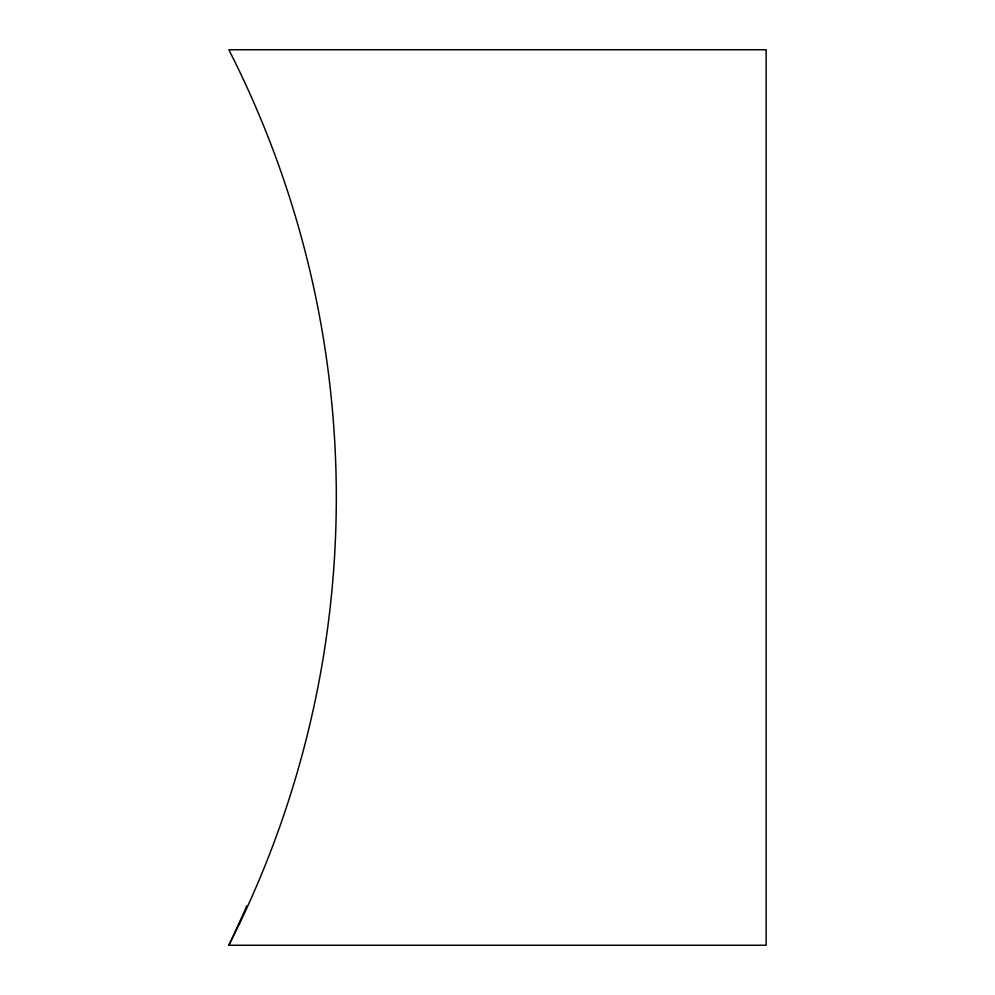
<?xml version="1.0" encoding="UTF-8"?>
<svg xmlns="http://www.w3.org/2000/svg" width="995" height="995" viewBox="0 0 995 995"><rect width="100%" height="100%" fill="white"/><g stroke="black" fill="none" stroke-linecap="round" stroke-linejoin="round"><path stroke-width="1.49" d="M228.85 945.25A986.543 986.543 0 0 0 228.85 49.75L766.15 49.75L766.15 945.25L228.85 945.25L246.822 906.246M246.374 906.246L247.282 906.246M246.374 907.042L247.282 907.042"/></g></svg>
